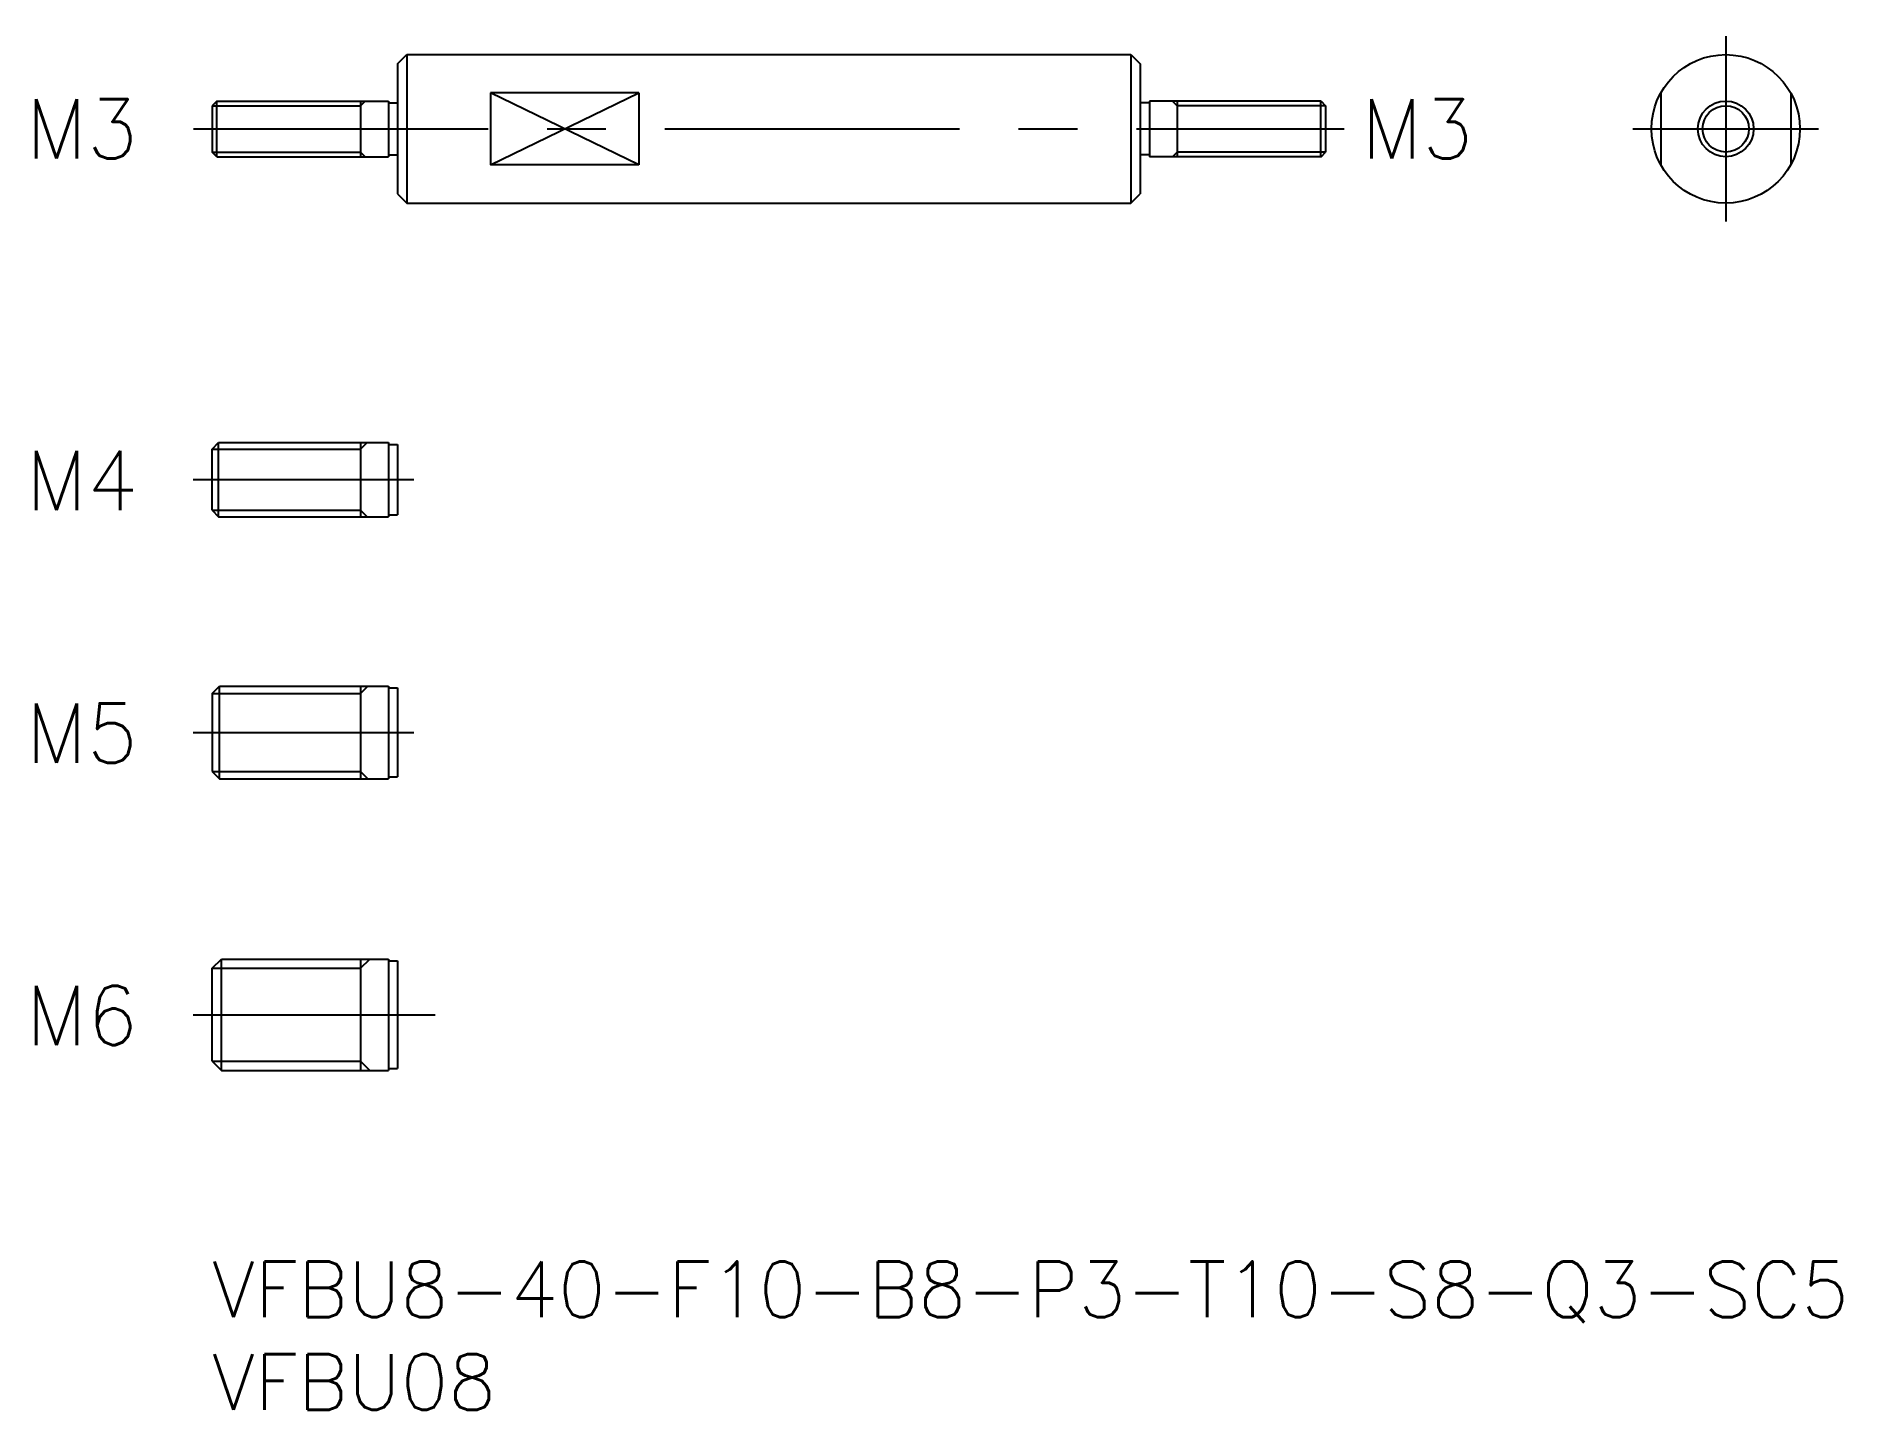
# Model space of a CAD drawing. Extents: x -9.5 to 87.8, y -8 to 66.
import ezdxf
from ezdxf.enums import TextEntityAlignment as Align

# ---------------------------------------------------------------- set-up
doc = ezdxf.new("R2010")
doc.units = 0
doc.header["$LTSCALE"] = 0.5
doc.linetypes.add('CENTER', pattern=[50.8, 31.75, -6.35, 6.35, -6.35])
doc.linetypes.add('DASHED', pattern=[19.05, 12.7, -6.35])
for name, color, linetype in [('MSM_CENTER', 1, 'CENTER'), ('MSM_CONTINUOUS', 7, 'CONTINUOUS'), ('MSM_DASHED', 4, 'DASHED'), ('MSM_NARROW', 5, 'CONTINUOUS'), ('MSM_PART_NUMBER', 7, 'CONTINUOUS')]:
    doc.layers.add(name, color=color, linetype=linetype)
doc.styles.get("Standard").update_dxf_attribs({"font": 'txt.shx', "height": 3, "bigfont": 'bigfont.shx'})

# ---------------------------------------------------------------- blocks, each defined once
blk = doc.blocks.new('*U4')
at = {"layer": 'MSM_PART_NUMBER'}
blk.add_text('VFBU8-40-F10-B8-P3-T10-S8-Q3-SC5', height=3, dxfattribs=at).set_placement((0, -3))
blk = doc.blocks.new('*U5')
at = {"layer": 'MSM_PART_NUMBER'}
blk.add_text('VFBU08', height=3, dxfattribs=at).set_placement((0, -8))

msp = doc.modelspace()

# ---------------------------------------------------------------- linework, layer by layer
at = {"layer": 'MSM_CENTER'}
for p, q in [((81.556, 66.045), (81.556, 56.045)), ((-1, 61.045), (61, 61.045)), ((76.556, 61.045), (86.556, 61.045)), ((-1.013, 42.14), (10.867, 42.14)), ((-1.013, 28.516), (10.867, 28.516)), ((-1.013, 13.3), (12.022, 13.3))]:
    msp.add_line(p, q, dxfattribs=at)
at = {"layer": 'MSM_CONTINUOUS'}
for p, q in [((10, 64.545), (10.5, 65.045)), ((10, 64.545), (10, 57.545)), ((10.5, 65.045), (49.5, 65.045)), ((10.5, 65.045), (10.5, 57.045)), ((49.5, 65.045), (49.5, 57.045)), ((49.5, 65.045), (50, 64.545)), ((50, 64.545), (50, 57.545)), ((0.25, 62.545), (0, 62.295)), ((0, 62.295), (0, 59.795)), ((0.25, 59.545), (0.25, 62.545)), ((0.25, 62.545), (9.5, 62.545)), ((8, 62.545), (8, 59.545)), ((9.5, 62.545), (9.5, 59.545)), ((9.5, 62.445), (10, 62.445)), ((15, 62.982), (15, 59.109)), ((23, 62.982), (15, 62.982)), ((23, 62.982), (23, 59.109)), ((50.5, 62.445), (50, 62.445)), ((59.75, 62.545), (50.5, 62.545)), ((50.5, 62.545), (50.5, 59.545)), ((52, 62.545), (52, 59.545)), ((59.749, 59.545), (59.749, 62.545)), ((59.75, 62.545), (60, 62.295)), ((60, 62.295), (60, 59.795)), ((0.25, 59.545), (0, 59.795)), ((0.25, 59.545), (9.5, 59.545)), ((9.5, 59.645), (10, 59.645)), ((50.5, 59.645), (50, 59.645)), ((59.75, 59.545), (50.5, 59.545)), ((59.75, 59.545), (60, 59.795)), ((23, 59.109), (15, 59.109)), ((10, 57.545), (10.5, 57.045)), ((49.5, 57.045), (50, 57.545)), ((10.5, 57.045), (49.5, 57.045)), ((0, 43.79), (0.35, 44.14)), ((0, 40.49), (0, 43.79)), ((0.35, 44.14), (9.5, 44.14)), ((0.35, 40.14), (0.35, 44.14)), ((8, 44.14), (8, 40.14)), ((9.5, 44.14), (9.5, 40.14)), ((9.5, 44.04), (10, 44.04)), ((10, 44.04), (10, 40.24)), ((0, 40.49), (0.35, 40.14)), ((0.35, 40.14), (9.5, 40.14)), ((9.5, 40.24), (10, 40.24)), ((0, 30.616), (0.4, 31.016)), ((0, 30.616), (0, 26.416)), ((0.4, 31.016), (9.5, 31.016)), ((0.4, 26.016), (0.4, 31.016)), ((8, 31.016), (8, 26.016)), ((9.5, 31.016), (9.5, 26.016)), ((9.5, 30.916), (10, 30.916)), ((10, 30.916), (10, 26.116)), ((0, 26.416), (0.4, 26.016)), ((0.4, 26.016), (9.5, 26.016)), ((9.5, 26.116), (10, 26.116)), ((0, 15.8), (0.5, 16.3)), ((0, 10.8), (0, 15.8)), ((0.5, 16.3), (9.5, 16.3)), ((0.5, 10.3), (0.5, 16.3)), ((8, 16.3), (8, 10.3)), ((9.5, 16.3), (9.5, 10.3)), ((9.5, 16.2), (10, 16.2)), ((10, 16.2), (10, 10.4)), ((0, 10.8), (0.5, 10.3)), ((0.5, 10.3), (9.5, 10.3)), ((9.5, 10.4), (10, 10.4))]:
    msp.add_line(p, q, dxfattribs=at)
for radius in [4, 1.5]:
    msp.add_circle((81.556, 61.045), radius, dxfattribs=at)
at = {"layer": 'MSM_DASHED'}
for p, q in [((78.056, 62.982), (78.056, 59.109)), ((85.056, 62.982), (85.056, 59.109))]:
    msp.add_line(p, q, dxfattribs=at)
at = {"layer": 'MSM_NARROW'}
for p, q in [((0, 62.295), (8, 62.295)), ((8, 62.295), (8.25, 62.545)), ((15, 59.109), (23, 62.982)), ((23, 59.109), (15, 62.982)), ((52, 62.295), (51.75, 62.545)), ((60, 62.295), (52, 62.295)), ((0, 59.796), (8, 59.796)), ((8, 59.796), (8.25, 59.545)), ((52, 59.796), (51.749, 59.545)), ((60, 59.796), (52, 59.796)), ((0, 43.79), (8, 43.79)), ((8, 43.79), (8.35, 44.14)), ((0, 40.49), (8, 40.49)), ((8, 40.49), (8.35, 40.14)), ((0, 30.616), (8, 30.616)), ((8, 30.616), (8.4, 31.016)), ((0, 26.416), (8, 26.416)), ((8, 26.416), (8.4, 26.016)), ((0, 15.8), (8, 15.8)), ((8, 15.8), (8.5, 16.3)), ((0, 10.8), (8, 10.8)), ((8, 10.8), (8.5, 10.3))]:
    msp.add_line(p, q, dxfattribs=at)
msp.add_circle((81.556, 61.045), 1.25, dxfattribs=at)

# ---------------------------------------------------------------- block references
at = {"layer": 'MSM_CONTINUOUS'}
for name in ['*U4', '*U5']:
    msp.add_blockref(name, (0, 0), dxfattribs=at)

# ---------------------------------------------------------------- texts
for s, p in [('M3', (-3.994, 61.045)), ('M3', (67.947, 61.045)), ('M4', (-3.994, 42.1)), ('M5', (-3.994, 28.476)), ('M6', (-3.994, 13.26))]:
    msp.add_text(s, height=3.2, dxfattribs=at).set_placement(p, align=Align.MIDDLE_RIGHT)

doc.saveas('drawing.dxf')
